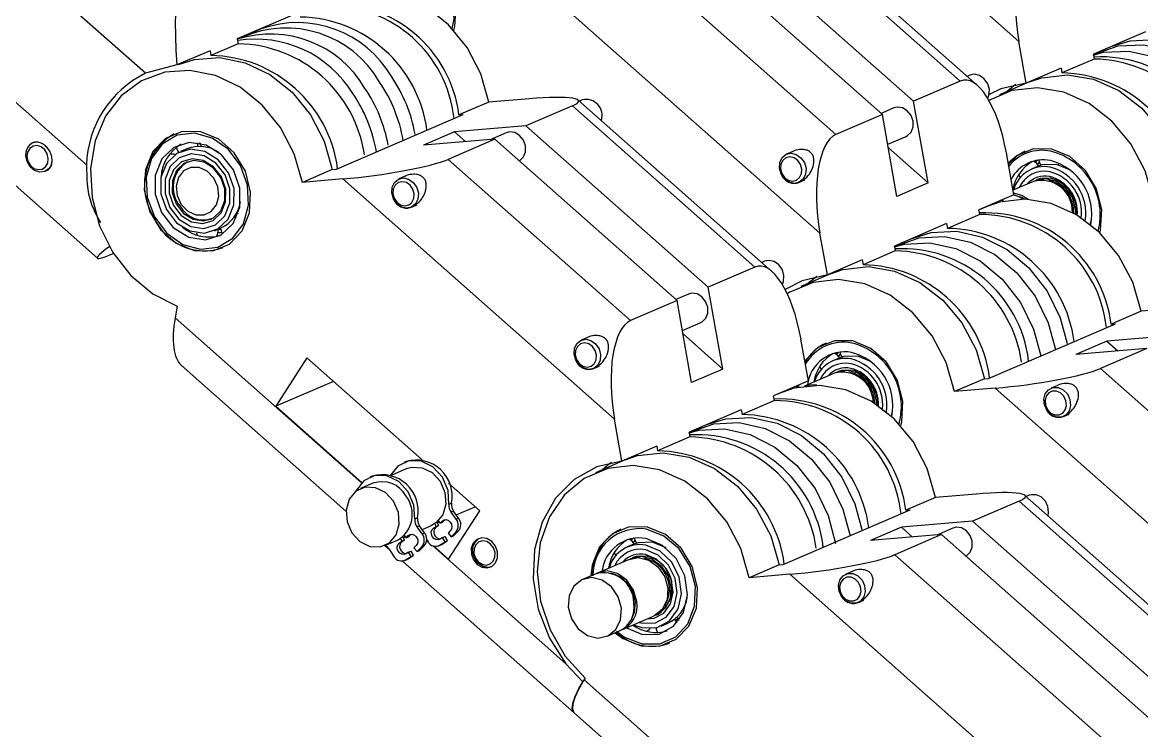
# Paper-space layout 'Sheet2' of a CAD drawing. Header units: inches. Extents: x 0 to 46.6, y 0 to 32.9.
# Drawn here: x 4.58 to 12.49, y 15.87 to 20.87 of the extents above; entities that cross this region are included whole.
import ezdxf

# ---------------------------------------------------------------- set-up
doc = ezdxf.new("R2010")
doc.units = ezdxf.units.IN
doc.header["$MEASUREMENT"] = 0

psp = doc.layouts.new('Sheet2')

# ---------------------------------------------------------------- linework, layer by layer
at = {"color": 7, "linetype": 'Continuous', "lineweight": 25}
for p, q in [((11.6226, 20.735), (9.7029, 22.4327)), ((5.451, 20.5095), (4.1323, 21.6756)), ((11.2076, 20.4551), (9.9194, 21.5943)), ((11.3302, 20.4231), (9.9594, 21.6353)), ((10.8783, 20.3134), (9.59, 21.4526)), ((10.6587, 20.2189), (9.3704, 21.3581)), ((9.041, 21.2164), (10.3293, 20.0772)), ((10.217, 19.3802), (8.2972, 21.0779)), ((3.7153, 21.029), (5.0339, 19.8629)), ((6.539, 20.941), (6.0998, 20.7521)), ((6.2683, 20.8231), (6.1831, 20.7865)), ((12.5183, 20.803), (12.1494, 20.6443)), ((6.0998, 20.7521), (6.1059, 20.718)), ((11.6751, 20.4403), (11.6226, 20.735)), ((5.9076, 20.6694), (5.673, 20.5684)), ((5.9076, 20.6694), (5.9137, 20.6353)), ((6.1059, 20.718), (5.9137, 20.6353)), ((12.1494, 20.6443), (12.1555, 20.6102)), ((12.2827, 20.7002), (12.1975, 20.6636)), ((5.673, 20.5684), (5.451, 20.5095)), ((12.1555, 20.6102), (11.9271, 20.512)), ((3.5748, 20.5625), (5.1111, 19.2039)), ((11.2771, 20.4966), (11.2569, 20.4879)), ((11.921, 20.5461), (11.6751, 20.4403)), ((11.921, 20.5461), (11.9271, 20.512)), ((11.2076, 20.4551), (10.8783, 20.3134)), ((11.6978, 20.4486), (11.487, 20.3579)), ((8.1634, 20.3302), (7.8773, 20.3061)), ((7.8773, 20.3061), (7.6665, 20.2155)), ((8.4682, 20.2798), (8.1388, 20.1381)), ((9.7564, 19.1406), (8.4682, 20.2798)), ((9.879, 19.1086), (8.5082, 20.3207)), ((8.5376, 20.3213), (8.5174, 20.3126)), ((10.7391, 20.2652), (10.6498, 20.2268)), ((10.9812, 19.735), (10.8783, 20.3134)), ((6.8003, 19.8325), (7.6961, 20.2179)), ((7.6665, 20.2155), (7.6961, 20.2179)), ((10.6587, 20.2189), (10.3293, 20.0772)), ((10.7616, 19.6405), (10.6587, 20.2189)), ((7.6355, 20.0958), (7.4159, 20.0013)), ((8.1388, 20.1381), (7.6355, 20.0958)), ((7.6355, 20.0958), (7.714, 20.0264)), ((7.9996, 20.0899), (7.8856, 20.0408)), ((9.4271, 18.9989), (8.1388, 20.1381)), ((5.8379, 20.0152), (5.8171, 20.0075)), ((5.8348, 20.0151), (5.8208, 20.0091)), ((5.838, 20.0144), (5.8452, 19.9931)), ((7.9192, 20.0436), (7.4159, 20.0013)), ((7.9192, 20.0436), (7.5898, 19.9019)), ((9.2075, 18.9044), (7.9192, 20.0436)), ((10.6961, 20.0085), (10.8256, 20.0642)), ((5.6689, 19.9868), (5.677, 19.9637)), ((5.677, 19.9637), (5.686, 19.9506)), ((5.6836, 19.9536), (5.6795, 19.9472)), ((5.7439, 19.976), (5.6982, 19.9563)), ((5.952, 19.9614), (5.954, 19.9626)), ((10.0257, 19.9582), (9.9816, 19.9392)), ((10.7007, 19.9831), (10.9812, 19.735)), ((11.5869, 19.6523), (11.5344, 19.9471)), ((7.5898, 19.9019), (8.8781, 18.7627)), ((11.7584, 19.8531), (11.7126, 19.8334)), ((11.7668, 19.881), (11.7543, 19.8655)), ((11.9866, 19.8266), (11.8899, 19.8663)), ((11.9028, 19.8638), (11.9084, 19.8735)), ((11.939, 19.8583), (11.9408, 19.8508)), ((4.743, 19.8185), (4.7648, 19.8279)), ((5.5689, 19.8237), (5.5727, 19.8179)), ((6.7706, 19.83), (6.5598, 19.7393)), ((6.7706, 19.83), (6.8003, 19.8325)), ((7.2862, 19.7829), (7.2421, 19.7639)), ((6.846, 19.7634), (6.5598, 19.7393)), ((8.7657, 18.0657), (6.846, 19.7634)), ((10.068, 19.7383), (10.1096, 19.7562)), ((10.9812, 19.735), (10.7616, 19.6405)), ((11.7253, 19.746), (11.5813, 19.684)), ((11.5935, 19.711), (11.5844, 19.7048)), ((11.7545, 19.7586), (11.7463, 19.755)), ((11.5869, 19.6523), (11.341, 19.5465)), ((7.3285, 19.563), (7.3701, 19.5808)), ((11.347, 19.5124), (11.341, 19.5465)), ((11.3988, 19.5699), (11.3412, 19.5452)), ((11.517, 19.6072), (11.496, 19.6132)), ((6.0939, 19.4917), (6.0802, 19.4976)), ((11.347, 19.5124), (11.1187, 19.4142)), ((12.1272, 19.4418), (12.1364, 19.4784)), ((5.7255, 19.413), (5.7286, 19.4132)), ((5.8121, 19.3835), (5.8172, 19.3665)), ((5.9385, 19.3976), (5.9843, 19.4173)), ((5.9633, 19.4104), (5.9821, 19.407)), ((5.9635, 19.3846), (5.9912, 19.3847)), ((5.9806, 19.4157), (5.9894, 19.3879)), ((5.9894, 19.3879), (5.9978, 19.3754)), ((10.2694, 19.0855), (10.217, 19.3802)), ((11.1126, 19.4483), (10.7437, 19.2896)), ((11.1126, 19.4483), (11.1187, 19.4142)), ((10.877, 19.3455), (10.7918, 19.3088)), ((10.7498, 19.2555), (10.5214, 19.1572)), ((10.7437, 19.2896), (10.7498, 19.2555)), ((9.7564, 19.1406), (9.4271, 18.9989)), ((9.8259, 19.1821), (9.8056, 19.1734)), ((10.5153, 19.1913), (10.2694, 19.0855)), ((10.5153, 19.1913), (10.5214, 19.1572)), ((10.2921, 19.0938), (10.0813, 19.0031)), ((9.53, 18.4205), (9.4271, 18.9989)), ((9.2075, 18.9044), (8.8781, 18.7627)), ((9.2879, 18.9506), (9.1986, 18.9122)), ((9.3104, 18.326), (9.2075, 18.9044)), ((5.6747, 18.8659), (5.6597, 18.7815)), ((12.486, 18.8285), (12.2753, 18.7378)), ((12.7722, 18.8526), (12.486, 18.8285)), ((9.2449, 18.694), (9.3744, 18.7497)), ((9.2495, 18.6686), (9.53, 18.4205)), ((11.409, 18.3548), (12.3049, 18.7403)), ((12.2753, 18.7378), (12.3049, 18.7403)), ((8.5745, 18.6437), (8.5304, 18.6247)), ((10.1357, 18.3378), (10.0832, 18.6326)), ((12.2442, 18.6181), (12.0246, 18.5237)), ((12.7475, 18.6604), (12.2442, 18.6181)), ((12.2442, 18.6181), (12.3227, 18.5487)), ((10.3611, 18.5263), (10.3486, 18.5108)), ((10.5809, 18.4718), (10.4842, 18.5116)), ((10.4971, 18.509), (10.5027, 18.5187)), ((12.528, 18.566), (12.0246, 18.5237)), ((12.528, 18.566), (12.1986, 18.4243)), ((5.7032, 18.4477), (6.868, 17.4177)), ((6.5916, 18.4997), (6.3713, 18.1583)), ((7.4064, 17.7792), (6.5916, 18.4997)), ((8.6168, 18.4238), (8.6583, 18.4416)), ((10.3527, 18.4983), (10.3069, 18.4787)), ((10.5333, 18.5036), (10.5351, 18.4961)), ((9.53, 18.4205), (9.3104, 18.326)), ((10.3196, 18.3912), (10.1073, 18.2999)), ((10.1878, 18.3562), (10.1787, 18.3501)), ((10.3488, 18.4038), (10.3406, 18.4003)), ((11.3794, 18.3524), (11.1686, 18.2617)), ((11.3794, 18.3524), (11.409, 18.3548)), ((12.1986, 18.4243), (14.7499, 16.1682)), ((6.7792, 18.3338), (6.3713, 18.1583)), ((10.1357, 18.3378), (9.8898, 18.232)), ((10.0511, 18.3014), (10.05, 18.2892)), ((10.0593, 18.3049), (10.0581, 18.291)), ((10.0664, 18.308), (10.0647, 18.2925)), ((11.4547, 18.2857), (11.1686, 18.2617)), ((14.6375, 15.4712), (11.4547, 18.2857)), ((11.895, 18.3053), (11.8508, 18.2863)), ((9.8958, 18.1979), (9.6675, 18.0997)), ((9.8958, 18.1979), (9.8898, 18.232)), ((9.9476, 18.2554), (9.89, 18.2306)), ((6.3713, 18.1583), (6.9806, 17.6196)), ((9.6614, 18.1337), (9.2925, 17.975)), ((9.6614, 18.1337), (9.6675, 18.0997)), ((10.7218, 18.088), (10.7307, 18.1237)), ((8.8182, 17.771), (8.7657, 18.0657)), ((11.9373, 18.0853), (11.9788, 18.1032)), ((9.2925, 17.975), (9.2986, 17.9409)), ((9.4258, 18.0309), (9.3406, 17.9943)), ((9.0641, 17.8768), (8.8182, 17.771)), ((9.0641, 17.8768), (9.0702, 17.8427)), ((9.2986, 17.9409), (9.0702, 17.8427)), ((7.2988, 17.7173), (7.1883, 17.6698)), ((7.2947, 17.7685), (7.2771, 17.7609)), ((8.8409, 17.7793), (8.6301, 17.6886)), ((7.0541, 17.665), (7.0365, 17.6574)), ((7.0581, 17.6138), (6.9703, 17.576)), ((7.8133, 17.4194), (7.5927, 17.6145)), ((11.0348, 17.514), (10.824, 17.4233)), ((11.321, 17.538), (11.0348, 17.514)), ((11.6257, 17.4876), (11.2963, 17.3459)), ((14.177, 15.2316), (11.6257, 17.4876)), ((14.2995, 15.1995), (11.6657, 17.5286)), ((11.6952, 17.5291), (11.6749, 17.5204)), ((7.5931, 17.078), (7.8133, 17.4194)), ((7.5958, 17.4656), (7.6133, 17.4732)), ((7.6283, 17.4175), (7.6107, 17.4099)), ((7.646, 17.3608), (7.6107, 17.4099)), ((7.6635, 17.3683), (7.6283, 17.4175)), ((7.6473, 17.391), (7.7806, 17.4483)), ((9.9578, 17.0403), (10.8537, 17.4258)), ((10.824, 17.4233), (10.8537, 17.4258)), ((7.3551, 17.3621), (7.3727, 17.3696)), ((7.5054, 17.3098), (7.4949, 17.3279)), ((7.523, 17.3173), (7.5103, 17.3393)), ((7.5243, 17.3428), (7.5128, 17.3349)), ((7.5136, 17.3335), (7.5272, 17.3393)), ((7.52, 17.3482), (7.533, 17.332)), ((7.533, 17.332), (7.5489, 17.3478)), ((7.533, 17.332), (7.5505, 17.3396)), ((7.5489, 17.3478), (7.5665, 17.3554)), ((7.5505, 17.3396), (7.5665, 17.3554)), ((7.5665, 17.3554), (7.568, 17.3569)), ((7.568, 17.3569), (7.5687, 17.3571)), ((7.646, 17.3608), (7.6635, 17.3683)), ((11.2963, 17.3459), (10.793, 17.3036)), ((13.8476, 15.0898), (11.2963, 17.3459)), ((7.2794, 17.2446), (7.2923, 17.2285)), ((7.2923, 17.2285), (7.3082, 17.2443)), ((7.3082, 17.2443), (7.3258, 17.2519)), ((7.3099, 17.2361), (7.3258, 17.2519)), ((7.3258, 17.2519), (7.3274, 17.2533)), ((7.3274, 17.2533), (7.328, 17.2536)), ((7.3876, 17.3139), (7.3701, 17.3064)), ((7.4053, 17.2572), (7.3701, 17.3064)), ((7.4229, 17.2648), (7.3876, 17.3139)), ((7.4053, 17.2572), (7.4229, 17.2648)), ((7.4066, 17.2874), (7.4717, 17.3154)), ((7.4869, 17.2977), (7.5054, 17.3098)), ((7.4869, 17.2977), (7.5045, 17.3053)), ((7.5045, 17.3053), (7.523, 17.3173)), ((7.5054, 17.3098), (7.523, 17.3173)), ((7.605, 17.2779), (7.589, 17.2621)), ((7.589, 17.2621), (7.6106, 17.2352)), ((7.6106, 17.2352), (7.644, 17.2683)), ((7.6106, 17.2352), (7.6282, 17.2427)), ((7.6282, 17.2427), (7.6616, 17.2758)), ((7.6616, 17.2758), (7.644, 17.2683)), ((10.793, 17.3036), (10.5734, 17.2091)), ((11.0768, 17.2514), (10.5734, 17.2091)), ((11.0768, 17.2514), (10.7474, 17.1097)), ((10.793, 17.3036), (10.8715, 17.2342)), ((11.1572, 17.2977), (11.0432, 17.2486)), ((13.6281, 14.9954), (11.0768, 17.2514)), ((7.1432, 17.1741), (7.231, 17.2119)), ((7.1434, 17.1742), (7.1743, 17.1468)), ((7.2463, 17.1942), (7.2648, 17.2062)), ((7.2463, 17.1942), (7.2639, 17.2017)), ((7.2648, 17.2062), (7.2543, 17.2243)), ((7.2639, 17.2017), (7.2824, 17.2138)), ((7.2648, 17.2062), (7.2824, 17.2138)), ((7.2824, 17.2138), (7.2696, 17.2357)), ((7.2721, 17.2314), (7.2837, 17.2392)), ((7.273, 17.2299), (7.2865, 17.2357)), ((7.2923, 17.2285), (7.3099, 17.2361)), ((7.3643, 17.1743), (7.3484, 17.1585)), ((7.3699, 17.1316), (7.4033, 17.1647)), ((7.3875, 17.1392), (7.4209, 17.1723)), ((7.4209, 17.1723), (7.4033, 17.1647)), ((7.4383, 17.2148), (7.4477, 17.2004)), ((7.4896, 17.1695), (7.5931, 17.078)), ((7.5224, 17.172), (7.54, 17.1795)), ((7.5299, 17.1759), (7.5686, 17.2012)), ((7.5299, 17.1759), (7.5474, 17.1835)), ((7.5511, 17.2314), (7.5326, 17.2193)), ((7.5474, 17.1835), (7.54, 17.1795)), ((7.5474, 17.1835), (7.5862, 17.2088)), ((7.5511, 17.2314), (7.5686, 17.2389)), ((7.5686, 17.2012), (7.5511, 17.2314)), ((7.5862, 17.2088), (7.5686, 17.2389)), ((7.5686, 17.2012), (7.5862, 17.2088)), ((8.9014, 17.1838), (8.8557, 17.1641)), ((8.9099, 17.2117), (8.8974, 17.1962)), ((9.1297, 17.1573), (9.033, 17.197)), ((9.0459, 17.1945), (9.0515, 17.2042)), ((9.0821, 17.189), (9.0839, 17.1815)), ((7.1738, 17.1476), (7.2071, 17.0969)), ((7.2892, 17.0724), (7.328, 17.0977)), ((7.3104, 17.1278), (7.2919, 17.1158)), ((7.3068, 17.08), (7.3455, 17.1052)), ((7.3104, 17.1278), (7.328, 17.1354)), ((7.328, 17.0977), (7.3104, 17.1278)), ((7.3455, 17.1052), (7.328, 17.1354)), ((7.328, 17.0977), (7.3455, 17.1052)), ((7.3484, 17.1585), (7.3699, 17.1316)), ((7.3699, 17.1316), (7.3875, 17.1392)), ((8.8976, 17.0893), (8.8894, 17.0857)), ((10.7474, 17.1097), (13.2987, 14.8537)), ((7.2672, 17.0646), (8.4802, 15.992)), ((7.2818, 17.0684), (7.2993, 17.076)), ((7.2892, 17.0724), (7.3068, 17.08)), ((7.3068, 17.08), (7.2993, 17.076)), ((8.8684, 17.0767), (8.6488, 16.9822)), ((8.7366, 17.0416), (8.7275, 17.0355)), ((9.9281, 17.0378), (9.7173, 16.9471)), ((9.9281, 17.0378), (9.9578, 17.0403)), ((8.6277, 16.9731), (8.5399, 16.9353)), ((10.0035, 16.9712), (9.7173, 16.9471)), ((13.1863, 14.1567), (10.0035, 16.9712)), ((10.4438, 16.9907), (10.3996, 16.9717)), ((10.4861, 16.7708), (10.5276, 16.7887)), ((9.273, 16.7668), (9.2682, 16.7662)), ((8.8217, 16.5803), (9.0413, 16.6748)), ((9.0623, 16.6839), (9.0705, 16.6874)), ((9.0961, 16.6055), (9.1418, 16.6252)), ((9.1955, 16.6494), (9.215, 16.6566)), ((8.7128, 16.5335), (8.8006, 16.5712)), ((8.4223, 16.3386), (8.5423, 16.2124)), ((8.5588, 16.2382), (8.5505, 16.2253)), ((8.4802, 15.992), (10.5653, 14.1482))]:
    psp.add_line(p, q, dxfattribs=at)
at = {"color": 8, "linetype": 'Continuous', "lineweight": 25}
for p, q in [((5.6597, 18.7815), (6.9774, 17.6163)), ((7.4379, 17.2091), (7.4477, 17.2004)), ((7.4782, 17.1735), (8.4223, 16.3386)), ((8.5505, 16.2253), (10.677, 14.3448))]:
    psp.add_line(p, q, dxfattribs=at)
at = {"color": 7, "linetype": 'Continuous', "lineweight": 25, "flags": 128}
for points in [[(7.619, 20.826), (7.6313, 20.8921), (7.6239, 21.0346), (7.5737, 21.1718), (7.4868, 21.2873), (7.3737, 21.3672), (7.248, 21.4017), (7.125, 21.3867), (7.0194, 21.3241), (6.9439, 21.2213), (6.9399, 21.2126)], [(7.6308, 20.8131), (7.6376, 20.8397), (7.6455, 20.9854), (7.608, 21.1319), (7.5297, 21.2614), (7.4201, 21.3584), (7.2923, 21.4111), (7.1617, 21.4132), (7.0442, 21.3645), (6.9538, 21.2707)], [(7.8773, 20.3061), (7.82, 20.5069), (7.7235, 20.6925), (7.5933, 20.8525), (7.4369, 20.9775), (7.2632, 21.0605), (7.0823, 21.0967), (6.9044, 21.084), (6.79, 21.0476)], [(12.2827, 20.7002), (12.4092, 20.7392), (12.589, 20.7483), (12.771, 20.708), (12.9447, 20.6205), (13.1001, 20.4909), (13.228, 20.3268), (13.3212, 20.1376), (13.3717, 19.9493)], [(12.1467, 20.6389), (12.1571, 20.6444), (12.324, 20.7025), (12.5038, 20.7117), (12.6858, 20.6713), (12.8595, 20.5838), (13.0149, 20.4542), (13.1428, 20.2901), (13.236, 20.101), (13.2865, 19.9126)], [(12.1467, 20.6389), (12.2204, 20.6579), (12.4001, 20.6671), (12.5821, 20.6268), (12.7559, 20.5392), (12.9112, 20.4097), (13.0392, 20.2455), (13.1323, 20.0564), (13.1845, 19.8578)], [(5.6833, 20.5714), (5.7977, 20.6079), (5.9756, 20.6206), (6.1566, 20.5844), (6.3302, 20.5014), (6.4866, 20.3763), (6.6168, 20.2164), (6.7133, 20.0307), (6.7706, 19.83)], [(6.5598, 19.7393), (6.5025, 19.94), (6.406, 20.1257), (6.2758, 20.2857), (6.1194, 20.4107), (5.9458, 20.4937), (5.7648, 20.5299), (5.5869, 20.5172), (5.4223, 20.4563), (5.2803, 20.3508), (5.1692, 20.2067), (5.0953, 20.0322), (5.0629, 19.8373), (5.0737, 19.6332), (5.1273, 19.4317), (5.2204, 19.2442), (5.3478, 19.0815), (5.5022, 18.953), (5.6747, 18.8659)], [(11.4027, 20.3321), (11.4115, 20.3545), (11.4142, 20.3953), (11.4027, 20.4363), (11.3786, 20.4711), (11.3457, 20.4945), (11.3089, 20.503), (11.2771, 20.4966)], [(11.6978, 20.4486), (11.7848, 20.4785), (11.9654, 20.4989), (12.1506, 20.4681), (12.3295, 20.3879), (12.4912, 20.2632), (12.626, 20.1014), (12.726, 19.9123), (12.7851, 19.7071)], [(12.5743, 19.6164), (12.5152, 19.8216), (12.4152, 20.0107), (12.2804, 20.1725), (12.1187, 20.2972), (11.9398, 20.3774), (11.7546, 20.4082), (11.574, 20.3878), (11.4106, 20.3185)], [(11.6751, 20.4403), (11.4963, 20.3995), (11.4127, 20.3602)], [(11.6017, 20.4299), (11.5881, 20.4201), (11.5406, 20.3809)], [(10.8256, 20.0642), (10.8353, 20.0693), (10.8613, 20.0949), (10.8752, 20.1311), (10.875, 20.1725), (10.8607, 20.2127), (10.8345, 20.2455), (10.8003, 20.2661), (10.7634, 20.2712), (10.7391, 20.2652)], [(5.5026, 19.9562), (5.4503, 19.8288), (5.4424, 19.6831), (5.4799, 19.5366), (5.5581, 19.4071), (5.6678, 19.3101), (5.7956, 19.2574), (5.9262, 19.2553), (6.0437, 19.304), (6.1341, 19.3978), (6.1864, 19.5252), (6.1943, 19.6709), (6.1568, 19.8173), (6.0785, 19.9469), (5.9689, 20.0438), (5.8411, 20.0966), (5.7105, 20.0987), (5.5929, 20.0499), (5.5026, 19.9562)], [(8.0913, 19.8914), (8.0958, 19.894), (8.1218, 19.9196), (8.1357, 19.9558), (8.1355, 19.9972), (8.1212, 20.0373), (8.095, 20.0702), (8.0608, 20.0908), (8.0239, 20.0959), (7.9996, 20.0899)], [(5.5142, 19.4967), (5.6011, 19.3811), (5.7142, 19.3013), (5.8398, 19.2668), (5.9629, 19.2818), (6.0685, 19.3444), (6.144, 19.4471), (6.1801, 19.5776), (6.1727, 19.72), (6.1224, 19.8573), (6.0356, 19.9728), (5.9225, 20.0526), (5.7968, 20.0871), (5.6738, 20.0722), (5.5682, 20.0096), (5.4927, 19.9068), (5.4565, 19.7764), (5.464, 19.6339), (5.5142, 19.4967)], [(5.564, 19.5262), (5.6475, 19.4194), (5.757, 19.3518), (5.8759, 19.3338), (5.9859, 19.368), (6.0705, 19.4492), (6.1167, 19.5651), (6.1174, 19.698), (6.0727, 19.8278), (5.9892, 19.9346), (5.8797, 20.0021), (5.7608, 20.0202), (5.6507, 19.986), (5.5662, 19.9048), (5.52, 19.7889), (5.5192, 19.6559), (5.564, 19.5262)], [(5.821, 19.9934), (5.8209, 20.0083), (5.8193, 20.0178)], [(4.7884, 19.8689), (4.7697, 19.8374), (4.7399, 19.8172), (4.7041, 19.8125), (4.6676, 19.824), (4.636, 19.85), (4.6141, 19.8864), (4.6053, 19.9278), (4.6108, 19.9679)], [(4.6177, 19.9534), (4.6132, 19.9213), (4.6203, 19.8882), (4.6378, 19.8591), (4.6631, 19.8383), (4.6923, 19.8291), (4.7209, 19.8329), (4.7447, 19.849), (4.76, 19.8751), (4.7644, 19.9071), (4.7573, 19.9403), (4.7398, 19.9694), (4.7146, 19.9902), (4.6854, 19.9994), (4.6567, 19.9956), (4.6329, 19.9795), (4.6177, 19.9534)], [(5.5987, 19.5468), (5.6708, 19.4546), (5.7654, 19.3962), (5.868, 19.3806), (5.9631, 19.4101), (6.0361, 19.4803), (6.076, 19.5804), (6.0766, 19.6952), (6.0379, 19.8072), (5.9658, 19.8994), (5.8713, 19.9577), (5.7687, 19.9733), (5.6736, 19.9438), (5.6006, 19.8737), (5.5607, 19.7736), (5.5601, 19.6588), (5.5987, 19.5468)], [(5.6237, 19.5615), (5.6876, 19.4798), (5.7714, 19.4281), (5.8624, 19.4143), (5.9466, 19.4404), (6.0114, 19.5026), (6.0467, 19.5913), (6.0473, 19.6931), (6.013, 19.7924), (5.9491, 19.8741), (5.8653, 19.9259), (5.7743, 19.9397), (5.69, 19.9135), (5.6253, 19.8513), (5.59, 19.7626), (5.5894, 19.6608), (5.6237, 19.5615)], [(5.6237, 19.5615), (5.6876, 19.4798), (5.7714, 19.4281), (5.8624, 19.4143), (5.9466, 19.4404), (6.0114, 19.5026), (6.0467, 19.5913), (6.0473, 19.6931), (6.013, 19.7924), (5.9491, 19.8741), (5.8653, 19.9259), (5.7743, 19.9397), (5.69, 19.9135), (5.6253, 19.8513), (5.59, 19.7626), (5.5894, 19.6608), (5.6237, 19.5615)], [(9.9424, 19.7987), (9.9309, 19.8396), (9.9337, 19.8804), (9.9503, 19.9149), (9.9783, 19.9377), (10.0134, 19.9456), (10.0502, 19.9371), (10.0831, 19.9137), (10.1072, 19.8789), (10.1187, 19.838), (10.1159, 19.7972), (10.0993, 19.7627), (10.0713, 19.7398), (10.0362, 19.732), (9.9994, 19.7404), (9.9665, 19.7638), (9.9424, 19.7987)], [(12.1956, 19.3812), (12.2008, 19.4023), (12.2087, 19.548), (12.1713, 19.6945), (12.093, 19.824), (11.9833, 19.921), (11.8555, 19.9737), (11.725, 19.9758), (11.6074, 19.9271), (11.5475, 19.8738)], [(11.6681, 19.9595), (11.6105, 19.927), (11.5484, 19.8687)], [(5.6486, 19.5763), (5.7043, 19.5051), (5.7774, 19.46), (5.8567, 19.4479), (5.9302, 19.4707), (5.9867, 19.5249), (6.0175, 19.6023), (6.018, 19.691), (5.9881, 19.7776), (5.9324, 19.8489), (5.8593, 19.894), (5.7799, 19.906), (5.7065, 19.8832), (5.65, 19.829), (5.6192, 19.7516), (5.6187, 19.6629), (5.6486, 19.5763)], [(5.6685, 19.5868), (5.7204, 19.5205), (5.7884, 19.4785), (5.8622, 19.4673), (5.9306, 19.4885), (5.9832, 19.539), (6.0118, 19.611), (6.0123, 19.6936), (5.9845, 19.7742), (5.9326, 19.8405), (5.8646, 19.8825), (5.7908, 19.8937), (5.7224, 19.8724), (5.6699, 19.822), (5.6412, 19.75), (5.6407, 19.6674), (5.6685, 19.5868)], [(9.9479, 19.802), (9.9672, 19.7741), (9.9935, 19.7554), (10.023, 19.7486), (10.051, 19.7549), (10.0734, 19.7732), (10.0867, 19.8008), (10.0889, 19.8334), (10.0797, 19.8661), (10.0605, 19.894), (10.0341, 19.9127), (10.0047, 19.9195), (9.9766, 19.9132), (9.9542, 19.8949), (9.9409, 19.8673), (9.9387, 19.8347), (9.9479, 19.802)], [(11.7613, 19.8544), (11.7493, 19.8715), (11.7256, 19.8888)], [(11.7565, 19.8953), (11.7458, 19.8864), (11.7394, 19.8805)], [(11.8899, 19.8663), (11.7884, 19.8635), (11.7584, 19.8531)], [(11.7631, 19.8962), (11.7671, 19.8801), (11.7779, 19.8604)], [(5.703, 19.584), (5.7492, 19.5362), (5.806, 19.5099), (5.8647, 19.5089), (5.9163, 19.5336), (5.953, 19.5801), (5.9692, 19.6413), (5.9624, 19.708), (5.9337, 19.77), (5.8874, 19.8177), (5.8306, 19.8441), (5.772, 19.845), (5.7204, 19.8203), (5.6837, 19.7738), (5.6675, 19.7126), (5.6742, 19.6459), (5.703, 19.584)], [(11.6208, 19.7929), (11.6209, 19.7928), (11.6317, 19.773)], [(7.2029, 19.6233), (7.1914, 19.6643), (7.1942, 19.7051), (7.2108, 19.7395), (7.2388, 19.7624), (7.2739, 19.7702), (7.3107, 19.7618), (7.3436, 19.7384), (7.3677, 19.7036), (7.3792, 19.6626), (7.3764, 19.6218), (7.3598, 19.5874), (7.3318, 19.5645), (7.2967, 19.5567), (7.2599, 19.5651), (7.227, 19.5885), (7.2029, 19.6233)], [(7.2084, 19.6266), (7.2277, 19.5988), (7.254, 19.58), (7.2835, 19.5733), (7.3115, 19.5795), (7.3339, 19.5979), (7.3472, 19.6254), (7.3494, 19.6581), (7.3402, 19.6908), (7.321, 19.7187), (7.2946, 19.7374), (7.2652, 19.7442), (7.2371, 19.7379), (7.2147, 19.7196), (7.2014, 19.692), (7.1992, 19.6594), (7.2084, 19.6266)], [(11.736, 19.7501), (11.7412, 19.7527), (11.8116, 19.7677), (11.8851, 19.7501), (11.9507, 19.7027), (11.9984, 19.6326), (12.0208, 19.5506), (12.0217, 19.5145)], [(11.8491, 19.7681), (11.7762, 19.766), (11.7545, 19.7586)], [(12.486, 18.8285), (12.427, 19.0337), (12.327, 19.2228), (12.1921, 19.3846), (12.0304, 19.5093), (11.8516, 19.5894), (11.6664, 19.6203), (11.4858, 19.5999), (11.3988, 19.5699)], [(11.6531, 19.6205), (11.6234, 19.6375), (11.5838, 19.651)], [(11.688, 19.6193), (11.6445, 19.6465), (11.5849, 19.6633)], [(11.593, 19.6487), (11.6411, 19.634), (11.6657, 19.6203)], [(6.0977, 19.5276), (6.0988, 19.5254), (6.104, 19.5172)], [(10.877, 19.3455), (11.0035, 19.3844), (11.1833, 19.3936), (11.3653, 19.3532), (11.539, 19.2657), (11.6944, 19.1361), (11.8224, 18.972), (11.9155, 18.7829), (11.9647, 18.6021)], [(10.7411, 19.2841), (10.7514, 19.2896), (10.9183, 19.3478), (11.0981, 19.3569), (11.2801, 19.3166), (11.4538, 19.2291), (11.6092, 19.0995), (11.7372, 18.9353), (11.8303, 18.7462), (11.8808, 18.5578)], [(10.7411, 19.2841), (10.8147, 19.3032), (10.9944, 19.3123), (11.1764, 19.272), (11.3502, 19.1845), (11.5055, 19.0549), (11.6335, 18.8907), (11.7266, 18.7016), (11.7771, 18.5132)], [(9.9514, 19.0176), (9.9602, 19.04), (9.963, 19.0808), (9.9515, 19.1217), (9.9274, 19.1566), (9.8945, 19.18), (9.8577, 19.1884), (9.8259, 19.1821)], [(10.2921, 19.0938), (10.3791, 19.1237), (10.5597, 19.1441), (10.7449, 19.1133), (10.9238, 19.0331), (11.0855, 18.9084), (11.2203, 18.7467), (11.3203, 18.5575), (11.3794, 18.3524)], [(10.2694, 19.0855), (10.0906, 19.0447), (9.9707, 18.9834)], [(10.196, 19.0752), (10.1824, 19.0653), (10.1349, 19.0262)], [(11.1686, 18.2617), (11.1095, 18.4668), (11.0095, 18.656), (10.8747, 18.8177), (10.713, 18.9424), (10.5341, 19.0226), (10.3489, 19.0534), (10.1683, 19.033), (10.0033, 18.9627), (9.9864, 18.952)], [(9.3744, 18.7497), (9.3841, 18.7548), (9.4101, 18.7804), (9.424, 18.8166), (9.4238, 18.858), (9.4095, 18.8981), (9.3833, 18.931), (9.3491, 18.9516), (9.3122, 18.9567), (9.2879, 18.9506)], [(8.4912, 18.4841), (8.4797, 18.5251), (8.4824, 18.5659), (8.4991, 18.6003), (8.5271, 18.6232), (8.5622, 18.631), (8.599, 18.6226), (8.6319, 18.5992), (8.656, 18.5644), (8.6675, 18.5234), (8.6647, 18.4826), (8.6481, 18.4482), (8.6201, 18.4253), (8.585, 18.4174), (8.5482, 18.4259), (8.5153, 18.4493), (8.4912, 18.4841)], [(8.4967, 18.4874), (8.5159, 18.4596), (8.5423, 18.4408), (8.5717, 18.4341), (8.5998, 18.4403), (8.6222, 18.4586), (8.6355, 18.4862), (8.6377, 18.5189), (8.6285, 18.5516), (8.6093, 18.5795), (8.5829, 18.5982), (8.5535, 18.6049), (8.5254, 18.5987), (8.503, 18.5804), (8.4897, 18.5528), (8.4875, 18.5202), (8.4967, 18.4874)], [(10.7883, 18.0209), (10.7951, 18.0475), (10.803, 18.1932), (10.7656, 18.3397), (10.6873, 18.4692), (10.5776, 18.5662), (10.4498, 18.6189), (10.3193, 18.621), (10.2017, 18.5723), (10.1113, 18.4785)], [(10.3556, 18.4996), (10.3436, 18.5168), (10.3199, 18.5341)], [(10.3508, 18.5405), (10.3401, 18.5316), (10.3337, 18.5257)], [(10.4842, 18.5116), (10.3828, 18.5087), (10.3527, 18.4983)], [(10.3574, 18.5414), (10.3614, 18.5253), (10.3722, 18.5056)], [(10.2152, 18.4382), (10.2152, 18.438), (10.226, 18.4183)], [(10.3303, 18.3953), (10.3355, 18.398), (10.4059, 18.4129), (10.4794, 18.3953), (10.545, 18.3479), (10.5927, 18.2778), (10.6151, 18.1958), (10.6163, 18.1711)], [(10.4434, 18.4133), (10.3705, 18.4112), (10.3488, 18.4038)], [(11.0348, 17.514), (10.9758, 17.7191), (10.8758, 17.9083), (10.7409, 18.07), (10.5792, 18.1947), (10.4004, 18.2749), (10.2152, 18.3057), (10.0346, 18.2853), (9.9476, 18.2554)], [(10.1958, 18.306), (10.1652, 18.3093), (10.1083, 18.3)], [(11.7997, 18.2071), (11.8095, 18.2456), (11.8322, 18.2749), (11.8643, 18.2906), (11.9009, 18.2904), (11.9365, 18.2743), (11.9656, 18.2447), (11.9839, 18.2061), (11.9884, 18.1645), (11.9786, 18.126), (11.9559, 18.0967), (11.9238, 18.081), (11.8872, 18.0812), (11.8516, 18.0973), (11.8225, 18.1269), (11.8043, 18.1655), (11.7997, 18.2071)], [(11.8076, 18.1982), (11.8112, 18.1648), (11.8258, 18.134), (11.8491, 18.1103), (11.8776, 18.0974), (11.9069, 18.0972), (11.9326, 18.1098), (11.9507, 18.1333), (11.9586, 18.164), (11.9549, 18.1973), (11.9403, 18.2282), (11.917, 18.2519), (11.8886, 18.2648), (11.8593, 18.265), (11.8336, 18.2523), (11.8154, 18.2289), (11.8076, 18.1982)], [(9.2898, 17.9696), (9.3002, 17.9751), (9.4671, 18.0332), (9.6468, 18.0424), (9.8289, 18.002), (10.0026, 17.9145), (10.158, 17.7849), (10.2859, 17.6208), (10.3791, 17.4317), (10.4296, 17.2433)], [(9.4258, 18.0309), (9.5523, 18.0699), (9.732, 18.079), (9.9141, 18.0387), (10.0878, 17.9512), (10.2432, 17.8216), (10.3711, 17.6575), (10.4643, 17.4683), (10.5134, 17.2876)], [(9.2898, 17.9696), (9.3635, 17.9886), (9.5432, 17.9978), (9.7252, 17.9574), (9.899, 17.8699), (10.0543, 17.7403), (10.1823, 17.5762), (10.2754, 17.3871), (10.3276, 17.1885)], [(8.8409, 17.7793), (8.9279, 17.8092), (9.1085, 17.8296), (9.2937, 17.7988), (9.4725, 17.7186), (9.6342, 17.5939), (9.7691, 17.4321), (9.8691, 17.243), (9.9281, 17.0378)], [(7.5958, 17.4656), (7.5891, 17.5641), (7.549, 17.6568), (7.4819, 17.729), (7.3983, 17.7695), (7.3114, 17.7718), (7.235, 17.7355), (7.1835, 17.6712)], [(7.2988, 17.7173), (7.3319, 17.7273), (7.4054, 17.724), (7.4759, 17.6892), (7.5325, 17.628), (7.5667, 17.5498), (7.5733, 17.4665), (7.5513, 17.3908), (7.504, 17.3342), (7.4717, 17.3154)], [(8.8182, 17.771), (8.6394, 17.7302), (8.48, 17.6409), (8.3489, 17.5083), (8.2538, 17.34), (8.2, 17.1456), (8.1908, 16.9362), (8.2265, 16.7239), (8.3052, 16.5209), (8.4223, 16.3386)], [(9.7173, 16.9471), (9.6583, 17.1523), (9.5583, 17.3414), (9.4234, 17.5032), (9.2617, 17.6279), (9.0829, 17.7081), (8.8977, 17.7389), (8.7171, 17.7185), (8.5521, 17.6482), (8.4124, 17.5321), (8.3065, 17.3772), (8.2408, 17.1928), (8.2191, 16.9899), (8.2428, 16.7807), (8.3104, 16.5778), (8.4179, 16.3933), (8.5588, 16.2382)], [(8.7448, 17.7606), (8.7312, 17.7508), (8.6837, 17.7116)], [(7.3551, 17.3621), (7.3484, 17.4605), (7.3083, 17.5532), (7.2412, 17.6255), (7.1576, 17.666), (7.0708, 17.6682), (6.9944, 17.6319), (6.9405, 17.5628), (6.9378, 17.557)], [(7.204, 17.4866), (7.1474, 17.5478), (7.0769, 17.5827), (7.0034, 17.586), (6.938, 17.5571), (6.8906, 17.5006), (6.8686, 17.4249), (6.8752, 17.3416), (6.9094, 17.2634), (6.9661, 17.2022), (7.0365, 17.1673), (7.1101, 17.1641), (7.1755, 17.1929), (7.2228, 17.2495), (7.2448, 17.3252), (7.2383, 17.4084), (7.204, 17.4866)], [(11.8288, 17.3844), (11.8327, 17.4073), (11.8282, 17.449), (11.8099, 17.4876), (11.7808, 17.5172), (11.7452, 17.5333), (11.7086, 17.5335), (11.6952, 17.5291)], [(7.5489, 17.3478), (7.5616, 17.3557), (7.5766, 17.357), (7.5917, 17.3516), (7.6045, 17.3403), (7.6132, 17.3248), (7.6163, 17.3075), (7.6134, 17.291), (7.605, 17.2779)], [(7.3082, 17.2443), (7.3209, 17.2521), (7.336, 17.2534), (7.351, 17.248), (7.3639, 17.2367), (7.3725, 17.2212), (7.3756, 17.204), (7.3727, 17.1875), (7.3643, 17.1743)], [(7.5326, 17.2193), (7.5186, 17.2143), (7.5032, 17.216), (7.4889, 17.2242), (7.4777, 17.2376), (7.4714, 17.2542), (7.471, 17.2715), (7.4764, 17.2867), (7.4869, 17.2977)], [(8.7708, 16.5584), (8.8253, 16.5179), (8.9532, 16.4652), (9.0837, 16.4631), (9.2013, 16.5118), (9.2916, 16.6056), (9.3439, 16.733), (9.3518, 16.8787), (9.3144, 17.0252), (9.2361, 17.1547), (9.1264, 17.2517), (8.9986, 17.3044), (8.868, 17.3065), (8.7505, 17.2577), (8.6601, 17.164), (8.6601, 17.164)], [(8.7805, 16.569), (8.8367, 16.5282), (8.9602, 16.4797), (9.0856, 16.4801), (9.1978, 16.5293), (9.2832, 16.6214), (9.3315, 16.7452), (9.337, 16.8859), (9.2989, 17.0265), (9.2218, 17.1499), (9.1151, 17.2414), (8.9916, 17.2899), (8.9916, 17.2899)], [(11.2489, 17.0992), (11.2534, 17.1018), (11.2793, 17.1274), (11.2933, 17.1636), (11.2931, 17.205), (11.2788, 17.2452), (11.2525, 17.278), (11.2184, 17.2986), (11.1815, 17.3037), (11.1572, 17.2977)], [(7.2919, 17.1158), (7.2779, 17.1108), (7.2626, 17.1125), (7.2482, 17.1207), (7.237, 17.1341), (7.2307, 17.1507), (7.2303, 17.1679), (7.2358, 17.1832), (7.2463, 17.1942)], [(7.7674, 17.1919), (7.7535, 17.1556), (7.7537, 17.1143), (7.768, 17.0741), (7.7942, 17.0412), (7.8284, 17.0207), (7.8653, 17.0156), (7.8993, 17.0266), (7.9253, 17.0523), (7.9392, 17.0885), (7.939, 17.1299), (7.9247, 17.17), (7.8985, 17.2029), (7.8643, 17.2234), (7.8274, 17.2286), (7.7934, 17.2175), (7.7674, 17.1919)], [(7.895, 17.0242), (7.8733, 17.0201), (7.8364, 17.0265), (7.8027, 17.0483), (7.7773, 17.082), (7.7641, 17.1225), (7.7651, 17.1636), (7.7801, 17.1992), (7.8069, 17.2237), (7.8087, 17.2247)], [(7.9081, 17.0641), (7.9202, 17.0926), (7.921, 17.1255), (7.9104, 17.1579), (7.8901, 17.1849), (7.8631, 17.2022), (7.8336, 17.2074), (7.806, 17.1996), (7.7846, 17.18), (7.7726, 17.1515), (7.7718, 17.1186), (7.7823, 17.0862), (7.8026, 17.0593), (7.8296, 17.0419), (7.8591, 17.0367), (7.8867, 17.0445), (7.9081, 17.0641)], [(8.6601, 17.164), (8.6078, 17.0366), (8.5979, 16.9603)], [(8.85, 16.5925), (8.9628, 16.546), (9.0802, 16.5493), (9.1818, 16.6037), (9.252, 16.7008), (9.2802, 16.826), (9.2621, 16.9601), (9.2003, 17.0828), (9.1045, 17.1753), (8.989, 17.2236), (8.989, 17.2236)], [(8.9044, 17.185), (8.8924, 17.2022), (8.8687, 17.2195)], [(8.8996, 17.226), (8.8889, 17.2171), (8.8825, 17.2112)], [(8.8998, 16.6139), (8.9646, 16.5923), (9.066, 16.5951), (9.1537, 16.6421), (9.2143, 16.726), (9.2387, 16.834), (9.223, 16.9499), (9.1697, 17.0558), (9.0869, 17.1356), (8.9872, 17.1773), (8.9872, 17.1773)], [(9.033, 17.197), (8.9315, 17.1942), (8.9014, 17.1838)], [(8.9062, 17.2269), (8.9102, 17.2108), (8.921, 17.1911)], [(8.7639, 17.1236), (8.764, 17.1235), (8.7748, 17.1037)], [(8.8684, 17.0767), (8.9336, 17.0893), (9.0072, 17.0717), (9.0727, 17.0243), (9.1204, 16.9542), (9.1428, 16.8722), (9.1366, 16.7908), (9.1027, 16.7223), (9.0464, 16.6771), (9.0413, 16.6748)], [(8.8791, 17.0808), (8.8843, 17.0834), (8.9547, 17.0984), (9.0282, 17.0808), (9.0938, 17.0333), (9.1415, 16.9633), (9.1639, 16.8813), (9.1577, 16.7999), (9.1238, 16.7313), (9.0674, 16.6862), (9.0516, 16.6797)], [(8.9922, 17.0988), (8.9193, 17.0967), (8.8976, 17.0893)], [(8.9411, 16.6317), (8.9658, 16.6255), (9.0557, 16.628), (9.1335, 16.6696), (9.1872, 16.744), (9.2088, 16.8398), (9.1949, 16.9425), (9.1477, 17.0364), (9.0743, 17.1072), (8.9859, 17.1441), (8.9859, 17.1441)], [(8.9411, 16.6317), (8.9658, 16.6255), (9.0557, 16.628), (9.1335, 16.6696), (9.1872, 16.744), (9.2088, 16.8398), (9.1949, 16.9425), (9.1477, 17.0364), (9.0743, 17.1072), (8.9859, 17.1441), (8.9859, 17.1441)], [(8.9962, 16.6554), (9.0455, 16.6609), (9.1133, 16.6972), (9.1602, 16.762), (9.179, 16.8456), (9.1669, 16.9351), (9.1257, 17.017), (9.0617, 17.0787), (8.9846, 17.1109)], [(8.8143, 16.7309), (8.7919, 16.8129), (8.7443, 16.8829), (8.6787, 16.9304), (8.6051, 16.948), (8.5348, 16.933), (8.4784, 16.8879), (8.4445, 16.8193), (8.4383, 16.7379), (8.4607, 16.6559), (8.5084, 16.5859), (8.574, 16.5384), (8.6475, 16.5208), (8.7179, 16.5358), (8.7743, 16.5809), (8.8081, 16.6495), (8.8143, 16.7309)], [(8.9232, 16.7778), (8.9008, 16.8598), (8.8532, 16.9298), (8.7876, 16.9772), (8.714, 16.9948), (8.6437, 16.9799), (8.6384, 16.9773)], [(10.3485, 16.8926), (10.3583, 16.931), (10.381, 16.9604), (10.4131, 16.9761), (10.4497, 16.9759), (10.4853, 16.9598), (10.5144, 16.9302), (10.5326, 16.8916), (10.5372, 16.8499), (10.5274, 16.8115), (10.5047, 16.7822), (10.4726, 16.7664), (10.436, 16.7666), (10.4004, 16.7828), (10.3713, 16.8124), (10.3531, 16.851), (10.3485, 16.8926)], [(10.3564, 16.8836), (10.36, 16.8503), (10.3746, 16.8194), (10.3979, 16.7957), (10.4264, 16.7828), (10.4557, 16.7827), (10.4814, 16.7953), (10.4995, 16.8187), (10.5074, 16.8495), (10.5037, 16.8828), (10.4891, 16.9137), (10.4658, 16.9374), (10.4374, 16.9503), (10.4081, 16.9504), (10.3824, 16.9378), (10.3642, 16.9144), (10.3564, 16.8836)], [(8.9112, 16.778), (8.9054, 16.7017), (8.8797, 16.6457)], [(9.2066, 16.6287), (9.2062, 16.6297), (9.191, 16.6547)], [(9.2065, 16.6698), (9.2084, 16.6638), (9.2191, 16.6442)], [(8.9944, 16.5688), (9.0111, 16.5806), (9.0182, 16.588)], [(9.0581, 16.5932), (9.0622, 16.5765), (9.0701, 16.5608)], [(8.4802, 15.992), (8.4747, 15.9985), (8.4673, 16.0243), (8.4716, 16.0616), (8.4874, 16.1088), (8.514, 16.164), (8.5505, 16.2253)], [(8.5423, 16.2124), (8.5085, 16.1537), (8.4842, 16.101), (8.4704, 16.0563), (8.4675, 16.0212), (8.4757, 15.997), (8.4802, 15.992)]]:
    psp.add_lwpolyline(points, dxfattribs=at)
at = {"color": 7, "linetype": 'Continuous', "lineweight": 25}
for centre, radius, start, end in [((6.7728, 20.1006), 0.901, 7.32337, 92.3921), ((6.7399, 20.0922), 0.8974, 6.27685, 90.17234), ((6.5295, 19.9891), 0.918, 7.41858, 89.03061), ((6.4456, 20.0675), 0.7617, 29.93262, 114.29133), ((6.5252, 20.0972), 0.7701, 30.17317, 109.49249), ((6.3341, 20.0131), 0.7735, 30.27126, 107.60832), ((6.2304, 19.945), 0.8055, 31.53642, 99.1786), ((6.0908, 19.8013), 0.9168, 8.27998, 89.05678), ((5.8982, 19.7175), 0.918, 7.41856, 89.03062), ((12.2025, 19.7243), 0.9015, 6.81829, 93.1525), ((12.1391, 19.692), 0.9184, 8.28174, 88.9769), ((5.7805, 19.8392), 0.7469, 116.17485, 178.17712), ((11.9103, 19.5928), 0.9194, 7.49591, 88.95328), ((6.25, 19.8627), 1.0365, 9.59245, 34.34897), ((6.335, 19.8993), 1.0368, 10.02637, 34.34652), ((6.0613, 19.7815), 1.0364, 9.59073, 34.35032), ((6.1458, 19.8179), 1.0371, 10.26386, 34.34349), ((8.5659, 20.2133), 0.1116, 340.75645, 104.66203), ((4.689, 19.9445), 0.0816, 104.87842, 163.31645), ((5.8595, 19.7204), 0.4164, 119.62779, 213.07913), ((5.8518, 19.7591), 0.2912, 120.84773, 176.75439), ((5.635, 19.8627), 0.0768, 70.78689, 99.96908), ((5.8332, 19.7496), 0.2434, 55.20047, 111.53774), ((11.7865, 19.6625), 0.3031, 78.20625, 140.96438), ((11.7345, 19.5096), 0.4638, 345.42965, 75.77235), ((5.8565, 19.7053), 0.2098, 121.46712, 220.10284), ((11.7946, 19.6422), 0.2559, 78.43024, 152.49583), ((11.8606, 19.6415), 0.2838, 120.39603, 170.61424), ((11.7495, 19.5163), 0.3887, 348.54379, 75.6465), ((11.8025, 19.6233), 0.2272, 79.43418, 164.20706), ((11.8037, 19.621), 0.1964, 78.49758, 155.34125), ((11.807, 19.6147), 0.1691, 78.1973, 138.58215), ((11.7769, 19.5289), 0.2595, 354.99319, 75.57548), ((11.7688, 19.5251), 0.2977, 352.82366, 75.59379), ((11.7688, 19.5251), 0.2977, 352.79579, 75.59381), ((11.7607, 19.5214), 0.3358, 350.91608, 75.61409), ((11.7815, 19.5339), 0.2194, 358.01852, 104.85256), ((11.787, 19.534), 0.2231, 356.73213, 77.91664), ((11.789, 19.5341), 0.2415, 353.57672, 75.5867), ((5.8625, 19.6659), 0.192, 209.90232, 287.3666), ((5.8801, 19.6388), 0.2447, 295.19232, 351.18739), ((5.8685, 19.6444), 0.3885, 202.90294, 289.70924), ((11.3828, 18.6245), 0.8996, 7.23498, 92.40186), ((11.3486, 18.6137), 0.8987, 6.35173, 90.09745), ((5.9007, 19.643), 0.2896, 229.63645, 285.87928), ((5.8877, 19.3969), 0.0768, 329.38834, 8.67249), ((11.1019, 18.4949), 0.9194, 7.49589, 88.95329), ((10.7968, 18.3695), 0.9015, 6.81841, 93.15248), ((10.7334, 18.3372), 0.9184, 8.28154, 88.97709), ((10.5046, 18.238), 0.9194, 7.49607, 88.95311), ((10.3949, 18.3058), 0.3269, 113.89438, 149.8464), ((10.3823, 18.3032), 0.3073, 78.64255, 150.48391), ((10.3289, 18.1549), 0.4637, 344.85532, 75.78862), ((10.3933, 18.2752), 0.2671, 79.87127, 172.74981), ((10.4553, 18.2863), 0.2844, 120.42273, 171.43759), ((10.3438, 18.1615), 0.3887, 348.66298, 75.64486), ((10.3968, 18.2685), 0.2272, 79.43353, 164.20756), ((10.398, 18.2662), 0.1964, 78.49791, 155.34085), ((10.4013, 18.26), 0.1691, 78.19527, 138.58418), ((10.363, 18.1704), 0.2976, 354.21647, 75.58132), ((10.355, 18.1666), 0.3358, 351.69125, 75.60595), ((10.3758, 18.1802), 0.2184, 1.41839, 104.92389), ((10.3814, 18.1797), 0.2227, 359.87126, 77.92642), ((10.371, 18.1741), 0.2596, 357.22799, 75.52624), ((10.3832, 18.1795), 0.2414, 356.72959, 75.56374), ((9.9316, 17.31), 0.8996, 7.23497, 92.40188), ((9.8973, 17.2992), 0.8987, 6.3517, 90.09748), ((9.6507, 17.1804), 0.9194, 7.49606, 88.95313), ((9.3456, 17.055), 0.9015, 6.81819, 93.15262), ((9.2822, 17.0227), 0.9184, 8.28153, 88.9771), ((9.0534, 16.9234), 0.9194, 7.49607, 88.95311), ((7.3637, 17.5234), 0.2546, 348.6351, 105.71202), ((7.123, 17.4198), 0.2546, 348.63463, 105.71248), ((7.1229, 17.4327), 0.1923, 28.48121, 109.68549), ((7.1264, 17.3944), 0.2104, 299.81628, 38.15031), ((7.6766, 17.4575), 0.0813, 174.25826, 215.84445), ((7.6942, 17.4651), 0.0812, 174.25281, 215.84689), ((7.436, 17.354), 0.0813, 174.25973, 215.83988), ((7.4535, 17.3615), 0.0813, 174.25973, 215.83988), ((7.5887, 17.3157), 0.0728, 319.35393, 38.20733), ((7.6063, 17.3233), 0.0728, 319.35393, 38.20733), ((7.3481, 17.2122), 0.0728, 319.35235, 38.2089), ((7.3656, 17.2197), 0.0728, 319.35232, 38.20881), ((7.5348, 17.2691), 0.0472, 129.88838, 272.16461), ((8.9681, 16.964), 0.362, 115.69302, 180.02616), ((8.942, 16.9639), 0.3298, 81.35335, 180.66517), ((7.1115, 17.1077), 0.074, 32.60039, 65.11887), ((7.2941, 17.1655), 0.0472, 129.88981, 272.16317), ((7.501, 17.2291), 0.0605, 208.31993, 298.53268), ((8.942, 16.9607), 0.2671, 79.87174, 172.74903), ((9.0041, 16.9717), 0.2844, 120.42305, 171.43654), ((8.9456, 16.954), 0.2272, 79.43391, 164.20768), ((7.2603, 17.1255), 0.0605, 208.3206, 298.53201), ((8.9468, 16.9516), 0.1964, 78.49736, 155.3418), ((8.9501, 16.9454), 0.1691, 78.1961, 138.58391), ((8.9478, 16.8772), 0.226, 302.89847, 78.65463), ((8.9335, 16.8665), 0.2207, 327.88601, 78.67294), ((8.688, 16.7676), 0.2142, 0.30068, 106.34018), ((8.6905, 16.7629), 0.2212, 3.90273, 78.09591), ((8.7213, 16.7369), 0.1836, 295.57582, 9.98842), ((8.7439, 16.7456), 0.1822, 291.58952, 10.18566), ((9.0394, 16.8453), 0.2428, 294.95131, 351.4284), ((9.0574, 16.8396), 0.279, 234.59383, 286.66419), ((9.028, 16.824), 0.3614, 226.47583, 290.92267)]:
    psp.add_arc(centre, radius, start, end, dxfattribs=at)
for centre, major_axis, ratio, start_param, end_param in [((6.1503, 20.4684), (-0.1678, 1.2181), 0.37681, 0.103661, 1.436836), ((11.8422, 20.8295), (-0.0839, 0.6091), 0.37681, 0.103661, 1.674457), ((11.3149, 19.8526), (-0.0839, 0.6091), 0.37681, 4.81605, 6.386846), ((7.9439, 20.2357), (0.5683, 0.0783), 0.121083, 5.869885, 7.440682), ((10.4365, 19.4747), (-0.0839, 0.6091), 0.37681, 0.103661, 1.674457), ((7.0655, 19.8578), (0.5683, 0.0783), 0.121083, 4.299089, 5.869885), ((5.9182, 19.6583), (0.8079, 0.4534), 0.06309, 2.640431, 3.646759), ((9.8637, 18.5381), (-0.0839, 0.6091), 0.37681, 4.81605, 6.386846), ((5.8793, 18.876), (0.1475, 0.445), 0.40511, 1.916283, 2.970118), ((8.9853, 18.1602), (-0.0839, 0.6091), 0.37681, 0.103661, 1.674457), ((11.6743, 18.3802), (0.5683, 0.0783), 0.121083, 4.299089, 5.869885), ((11.1014, 17.4436), (0.5683, 0.0783), 0.121083, 5.869885, 7.440682), ((10.2231, 17.0657), (0.5683, 0.0783), 0.121083, 4.299089, 5.869885)]:
    psp.add_ellipse(centre, major_axis=major_axis, ratio=ratio, start_param=start_param, end_param=end_param, dxfattribs=at)
for points, knots in [([(4.7838, 19.855), (4.7868, 19.8646), (4.7928, 19.8839), (4.7899, 19.9196), (4.7779, 19.9548), (4.7573, 19.9859), (4.7303, 20.0094), (4.7, 20.0227), (4.6696, 20.0247), (4.6444, 20.0147), (4.6293, 20.0031), (4.6261, 19.9938), (4.626, 19.9935)], [0, 0, 0, 0, 0.113079, 0.226252, 0.337253, 0.446911, 0.556249, 0.66556, 0.774897, 0.884545, 0.995474, 1, 1, 1, 1]), ([(10.1035, 19.7574), (10.1174, 19.7702), (10.1432, 19.7937), (10.1672, 19.841), (10.177, 19.8833), (10.1729, 19.9185), (10.1613, 19.9425), (10.143, 19.9591), (10.1171, 19.9701), (10.0807, 19.9733), (10.0474, 19.9692), (10.0295, 19.9589), (10.0264, 19.9571)], [0, 0, 0, 0, 0.153059, 0.283729, 0.4389, 0.529656, 0.600789, 0.672396, 0.734922, 0.830151, 0.970649, 1, 1, 1, 1]), ([(4.7536, 19.8235), (4.7606, 19.8274), (4.7732, 19.8343), (4.7806, 19.8486), (4.7838, 19.855)], [0, 0, 0, 0, 0.556276, 1, 1, 1, 1]), ([(5.0339, 19.8629), (5.0355, 19.771), (5.038, 19.6285), (5.1076, 19.5008), (5.1323, 19.4555)], [0, 0, 0, 0, 0.644731, 1, 1, 1, 1]), ([(7.364, 19.5821), (7.3779, 19.5948), (7.4037, 19.6184), (7.4277, 19.6657), (7.4375, 19.7079), (7.4334, 19.7432), (7.4218, 19.7672), (7.4035, 19.7837), (7.3776, 19.7948), (7.3412, 19.7979), (7.3079, 19.7938), (7.29, 19.7836), (7.2869, 19.7818)], [0, 0, 0, 0, 0.15306, 0.28373, 0.438902, 0.529659, 0.600791, 0.672396, 0.734926, 0.830151, 0.970649, 1, 1, 1, 1]), ([(9.9412, 19.8074), (9.9439, 19.7985), (9.9502, 19.7783), (9.9724, 19.7539), (10.0018, 19.7367), (10.0353, 19.7312), (10.0709, 19.7372), (10.0922, 19.7505), (10.1035, 19.7574)], [0, 0, 0, 0, 0.134056, 0.303754, 0.472059, 0.640404, 0.810298, 1, 1, 1, 1]), ([(7.2017, 19.6321), (7.2045, 19.6232), (7.2107, 19.603), (7.2329, 19.5786), (7.2623, 19.5614), (7.2958, 19.5559), (7.3314, 19.5619), (7.3528, 19.5751), (7.364, 19.5821)], [0, 0, 0, 0, 0.134057, 0.303753, 0.472056, 0.640402, 0.810303, 1, 1, 1, 1]), ([(8.6523, 18.4429), (8.6662, 18.4556), (8.692, 18.4792), (8.7159, 18.5265), (8.7257, 18.5687), (8.7217, 18.604), (8.7101, 18.628), (8.6918, 18.6445), (8.6659, 18.6555), (8.6295, 18.6587), (8.5962, 18.6546), (8.5783, 18.6444), (8.5752, 18.6426)], [0, 0, 0, 0, 0.15306, 0.283728, 0.4389, 0.529655, 0.600789, 0.672397, 0.734921, 0.830151, 0.970649, 1, 1, 1, 1]), ([(8.49, 18.4929), (8.4927, 18.484), (8.499, 18.4638), (8.5211, 18.4394), (8.5506, 18.4222), (8.5841, 18.4167), (8.6197, 18.4227), (8.641, 18.4359), (8.6523, 18.4429)], [0, 0, 0, 0, 0.134055, 0.303755, 0.472052, 0.640403, 0.810298, 1, 1, 1, 1]), ([(11.9728, 18.1045), (11.9867, 18.1172), (12.0125, 18.1408), (12.0364, 18.1881), (12.0462, 18.2303), (12.0422, 18.2656), (12.0306, 18.2895), (12.0123, 18.3061), (11.9864, 18.3171), (11.9499, 18.3203), (11.9167, 18.3162), (11.8988, 18.3059), (11.8957, 18.3041)], [0, 0, 0, 0, 0.15306, 0.283728, 0.438899, 0.529655, 0.600789, 0.672396, 0.734921, 0.830151, 0.970649, 1, 1, 1, 1]), ([(11.8072, 18.2039), (11.8061, 18.19), (11.8041, 18.1637), (11.8185, 18.1278), (11.8414, 18.1008), (11.8711, 18.0838), (11.9045, 18.0783), (11.9402, 18.0842), (11.9615, 18.0975), (11.9728, 18.1045)], [0, 0, 0, 0, 0.1595159, 0.3017632, 0.4385968, 0.5743004, 0.7100468, 0.847038, 1, 1, 1, 1]), ([(10.5216, 16.79), (10.5355, 16.8027), (10.5613, 16.8262), (10.5852, 16.8735), (10.595, 16.9158), (10.591, 16.951), (10.5793, 16.975), (10.5611, 16.9916), (10.5351, 17.0026), (10.4987, 17.0058), (10.4655, 17.0017), (10.4476, 16.9914), (10.4445, 16.9896)], [0, 0, 0, 0, 0.153062, 0.28373, 0.438902, 0.529658, 0.600792, 0.672397, 0.734926, 0.830151, 0.970649, 1, 1, 1, 1]), ([(10.356, 16.8893), (10.3549, 16.8755), (10.3529, 16.8492), (10.3673, 16.8133), (10.3902, 16.7863), (10.4199, 16.7692), (10.4533, 16.7637), (10.489, 16.7697), (10.5103, 16.783), (10.5216, 16.79)], [0, 0, 0, 0, 0.159517, 0.301765, 0.438599, 0.574303, 0.710046, 0.847042, 1, 1, 1, 1])]:
    psp.add_open_spline(points, degree=3, knots=knots, dxfattribs=at)

doc.saveas('drawing.dxf')
